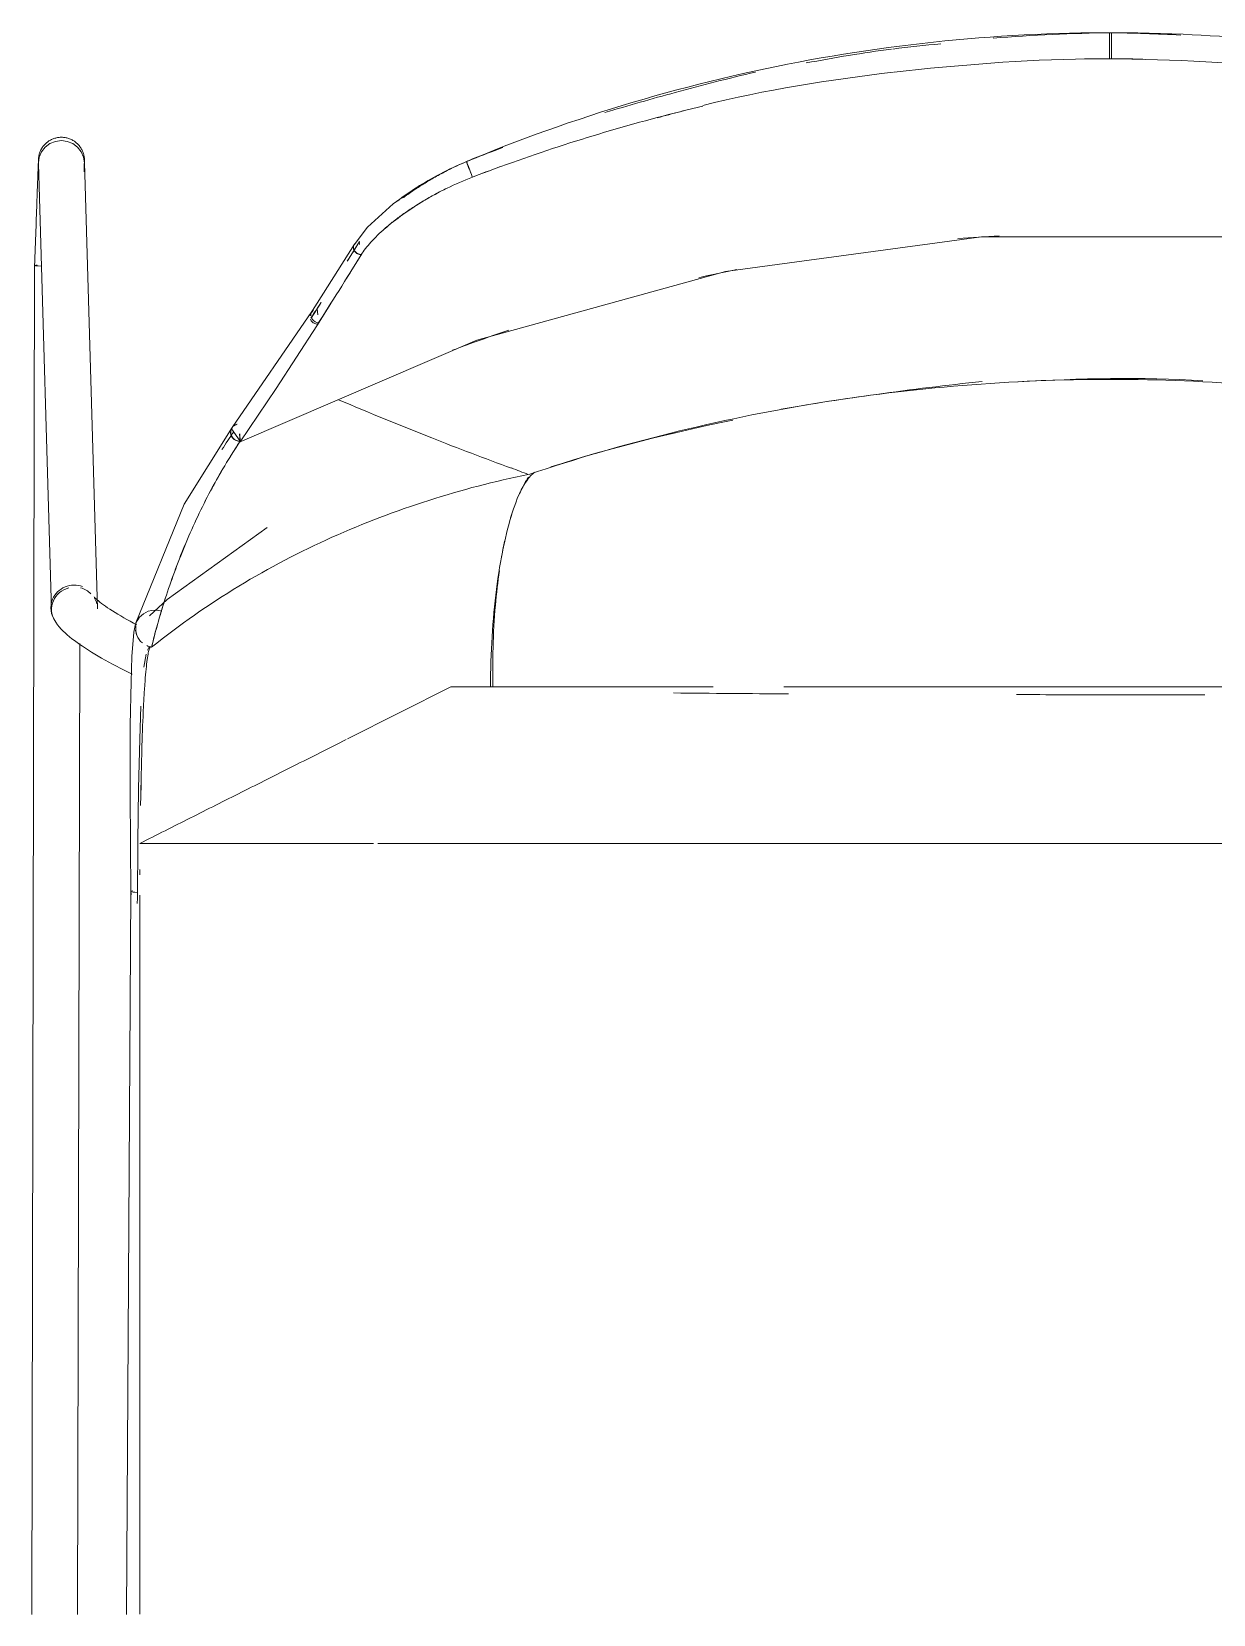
# Model space of a CAD drawing. Header units: millimetres. Extents: x 155927 to 317870, y -36033 to 97293.
# Drawn here: x 200827.8 to 201110.5, y 33195.6 to 33574.4 of the extents above; entities that cross this region are included whole.
import ezdxf

# ---------------------------------------------------------------- set-up
doc = ezdxf.new("R2010")
doc.units = ezdxf.units.MM
doc.header["$MEASUREMENT"] = 0
doc.layers.add('I-FURN', color=8, linetype='CONTINUOUS', lineweight=9)

msp = doc.modelspace()

# ---------------------------------------------------------------- linework, layer by layer
at = {"layer": 'I-FURN'}
for p, q in [((201085.63, 33574.08), (201085.63, 33574.19)), ((201085.63, 33573.77), (201085.63, 33574.08)), ((201085.63, 33573.28), (201085.63, 33573.77)), ((201085.63, 33572.64), (201085.63, 33573.28)), ((201085.63, 33571.88), (201085.63, 33572.64)), ((201086.09, 33574.19), (201086.09, 33574.08)), ((201086.09, 33574.08), (201086.09, 33573.77)), ((201086.09, 33573.77), (201086.09, 33573.28)), ((201086.09, 33573.28), (201086.09, 33572.64)), ((201086.09, 33572.64), (201086.09, 33571.88)), ((201085.63, 33571.08), (201085.63, 33571.88)), ((201085.63, 33570.27), (201085.63, 33571.08)), ((201085.63, 33569.52), (201085.63, 33570.27)), ((201085.63, 33568.88), (201085.63, 33569.52)), ((201085.63, 33568.38), (201085.63, 33568.88)), ((201086.09, 33571.88), (201086.09, 33571.08)), ((201086.09, 33571.08), (201086.09, 33570.27)), ((201086.09, 33570.27), (201086.09, 33569.52)), ((201086.09, 33569.52), (201086.09, 33568.88)), ((201086.09, 33568.88), (201086.09, 33568.38)), ((201085.63, 33568.07), (201085.63, 33568.38)), ((201086.09, 33568.38), (201086.09, 33568.07)), ((200829.93, 33545.99), (200830.02, 33546.19)), ((200830.02, 33546.19), (200830.13, 33546.38)), ((200830.13, 33545.7), (200831.01, 33546.81)), ((200830.13, 33546.38), (200830.24, 33546.57)), ((200830.24, 33546.57), (200830.36, 33546.76)), ((200830.36, 33546.76), (200830.49, 33546.94)), ((200830.49, 33546.94), (200830.62, 33547.11)), ((200830.62, 33547.11), (200830.76, 33547.28)), ((200830.76, 33547.28), (200830.91, 33547.44)), ((200830.91, 33547.44), (200831.06, 33547.6)), ((200831.01, 33546.81), (200832.15, 33547.66)), ((200831.06, 33547.6), (200831.22, 33547.75)), ((200831.22, 33547.75), (200831.39, 33547.89)), ((200831.39, 33547.89), (200831.56, 33548.03)), ((200831.56, 33548.03), (200831.74, 33548.16)), ((200831.74, 33548.16), (200831.92, 33548.29)), ((200831.92, 33548.29), (200832.11, 33548.4)), ((200832.11, 33548.4), (200832.3, 33548.51)), ((200832.15, 33547.66), (200833.47, 33548.19)), ((200832.3, 33548.51), (200832.5, 33548.61)), ((200832.5, 33548.61), (200832.7, 33548.7)), ((200832.7, 33548.7), (200832.9, 33548.79)), ((200832.9, 33548.79), (200833.11, 33548.86)), ((200833.11, 33548.86), (200833.31, 33548.93)), ((200833.31, 33548.93), (200833.53, 33548.99)), ((200833.47, 33548.19), (200834.9, 33548.36)), ((200833.53, 33548.99), (200833.74, 33549.04)), ((200833.74, 33549.04), (200833.96, 33549.08)), ((200833.96, 33549.08), (200834.17, 33549.12)), ((200834.17, 33549.12), (200834.39, 33549.14)), ((200834.39, 33549.14), (200834.61, 33549.16)), ((200834.61, 33549.16), (200834.83, 33549.17)), ((200834.83, 33549.17), (200834.93, 33549.17)), ((200834.9, 33548.36), (200836.32, 33548.18)), ((200834.93, 33549.17), (200835.15, 33549.16)), ((200835.15, 33549.16), (200835.37, 33549.15)), ((200835.37, 33549.15), (200835.58, 33549.13)), ((200835.58, 33549.13), (200835.8, 33549.1)), ((200835.8, 33549.1), (200836.02, 33549.06)), ((200836.02, 33549.06), (200836.23, 33549.01)), ((200836.23, 33549.01), (200836.45, 33548.95)), ((200836.32, 33548.18), (200837.64, 33547.64)), ((200836.45, 33548.95), (200836.66, 33548.88)), ((200836.66, 33548.88), (200836.86, 33548.81)), ((200836.86, 33548.81), (200837.07, 33548.73)), ((200837.07, 33548.73), (200837.27, 33548.64)), ((200837.27, 33548.64), (200837.46, 33548.54)), ((200837.46, 33548.54), (200837.66, 33548.43)), ((200837.64, 33547.64), (200838.78, 33546.78)), ((200837.66, 33548.43), (200837.84, 33548.32)), ((200837.84, 33548.32), (200838.03, 33548.2)), ((200838.03, 33548.2), (200838.21, 33548.07)), ((200838.21, 33548.07), (200838.38, 33547.93)), ((200838.38, 33547.93), (200838.55, 33547.79)), ((200838.55, 33547.79), (200838.71, 33547.64)), ((200838.71, 33547.64), (200838.87, 33547.49)), ((200838.78, 33546.78), (200839.65, 33545.67)), ((200838.87, 33547.49), (200839.02, 33547.33)), ((200839.02, 33547.33), (200839.16, 33547.16)), ((200839.16, 33547.16), (200839.3, 33546.99)), ((200839.3, 33546.99), (200839.42, 33546.81)), ((200839.42, 33546.81), (200839.55, 33546.63)), ((200839.55, 33546.63), (200839.66, 33546.44)), ((200839.66, 33546.44), (200839.77, 33546.25)), ((200839.77, 33546.25), (200839.87, 33546.05)), ((200839.87, 33546.05), (200839.96, 33545.85)), ((200829.35, 33542.13), (200829.36, 33542.49)), ((200829.36, 33542.49), (200829.38, 33542.81)), ((200829.38, 33542.81), (200829.39, 33543.08)), ((200829.39, 33543.02), (200829.58, 33544.41)), ((200829.4, 33543.53), (200829.39, 33543.34)), ((200829.39, 33543.32), (200829.4, 33543.51)), ((200829.39, 33543.34), (200829.39, 33543.2)), ((200829.39, 33543.08), (200829.39, 33543.32)), ((200829.39, 33542.86), (200832.57, 33435.99)), ((200829.41, 33543.68), (200829.4, 33543.53)), ((200829.4, 33543.51), (200829.41, 33543.67)), ((200829.41, 33543.87), (200829.43, 33544.09)), ((200829.41, 33543.84), (200829.41, 33543.87)), ((200829.41, 33543.87), (200829.41, 33543.85)), ((200829.41, 33543.85), (200829.41, 33543.78)), ((200829.41, 33543.78), (200829.41, 33543.84)), ((200829.41, 33543.67), (200829.41, 33543.78)), ((200829.41, 33543.78), (200829.41, 33543.68)), ((200829.43, 33544.09), (200829.45, 33544.31)), ((200829.45, 33544.31), (200829.48, 33544.52)), ((200829.48, 33544.52), (200829.52, 33544.74)), ((200829.52, 33544.74), (200829.56, 33544.96)), ((200829.56, 33544.96), (200829.62, 33545.17)), ((200829.58, 33544.41), (200830.13, 33545.7)), ((200829.62, 33545.17), (200829.68, 33545.38)), ((200829.68, 33545.38), (200829.76, 33545.59)), ((200829.76, 33545.59), (200829.84, 33545.79)), ((200829.84, 33545.79), (200829.93, 33545.99)), ((200839.65, 33545.67), (200840.2, 33544.37)), ((200839.96, 33545.85), (200840.04, 33545.65)), ((200840.04, 33545.65), (200840.12, 33545.44)), ((200840.12, 33545.44), (200840.18, 33545.23)), ((200840.18, 33545.23), (200840.24, 33545.02)), ((200840.2, 33544.37), (200840.39, 33542.98)), ((200840.24, 33545.02), (200840.29, 33544.8)), ((200840.29, 33544.8), (200840.33, 33544.59)), ((200840.33, 33544.59), (200840.37, 33544.37)), ((200840.37, 33542.43), (200840.36, 33542.11)), ((200840.37, 33544.37), (200840.39, 33544.15)), ((200840.38, 33542.7), (200840.37, 33542.43)), ((200840.38, 33542.8), (200840.39, 33543.02)), ((200840.39, 33542.94), (200840.38, 33542.7)), ((200840.39, 33544.15), (200840.4, 33543.93)), ((200840.4, 33543.28), (200840.39, 33543.13)), ((200840.39, 33543.02), (200840.4, 33543.19)), ((200843.56, 33436.32), (200840.39, 33543.15)), ((200840.39, 33543.13), (200840.39, 33542.94)), ((200840.4, 33543.93), (200840.41, 33543.71)), ((200840.4, 33543.41), (200840.41, 33543.46)), ((200840.41, 33543.45), (200840.4, 33543.38)), ((200840.4, 33543.32), (200840.4, 33543.41)), ((200840.4, 33543.38), (200840.4, 33543.28)), ((200840.4, 33543.19), (200840.4, 33543.32)), ((200840.41, 33543.71), (200840.41, 33543.49)), ((200840.41, 33543.49), (200840.41, 33543.47)), ((200840.41, 33543.46), (200840.41, 33543.47)), ((200840.41, 33543.47), (200840.41, 33543.45)), ((200931.78, 33543.35), (200931.81, 33543.26)), ((200931.81, 33543.26), (200931.89, 33543.06)), ((200931.89, 33543.06), (200932.01, 33542.76)), ((200932.01, 33542.76), (200932.15, 33542.39)), ((200932.15, 33542.39), (200932.32, 33541.96)), ((200829.2, 33537.88), (200829.22, 33538.54)), ((200829.22, 33538.54), (200829.24, 33539.16)), ((200829.24, 33539.16), (200829.26, 33539.75)), ((200829.26, 33539.75), (200829.28, 33540.3)), ((200829.28, 33540.3), (200829.3, 33540.82)), ((200829.3, 33540.82), (200829.32, 33541.29)), ((200829.32, 33541.29), (200829.34, 33541.73)), ((200829.34, 33541.73), (200829.35, 33542.13)), ((200840.33, 33541.36), (200840.31, 33540.93)), ((200840.34, 33541.76), (200840.33, 33541.36)), ((200840.36, 33542.11), (200840.34, 33541.76)), ((200919.6, 33536.99), (200926.79, 33541.07)), ((200932.32, 33541.96), (200932.5, 33541.51)), ((200932.5, 33541.51), (200932.68, 33541.05)), ((200932.68, 33541.05), (200932.85, 33540.62)), ((200932.85, 33540.62), (200933, 33540.25)), ((200933, 33540.25), (200933.12, 33539.94)), ((200933.12, 33539.94), (200933.2, 33539.73)), ((200933.2, 33539.73), (200933.24, 33539.63)), ((200829.06, 33534.13), (200829.09, 33534.94)), ((200829.09, 33534.94), (200829.12, 33535.72)), ((200829.12, 33535.72), (200829.14, 33536.47)), ((200829.14, 33536.47), (200829.17, 33537.19)), ((200829.17, 33537.19), (200829.2, 33537.88)), ((200914.25, 33533.22), (200919.6, 33536.99)), ((200828.93, 33530.63), (200828.97, 33531.54)), ((200828.97, 33531.54), (200829, 33532.43)), ((200829, 33532.43), (200829.03, 33533.29)), ((200829.03, 33533.29), (200829.06, 33534.13)), ((200908.09, 33527.65), (200914.25, 33533.22)), ((200828.79, 33526.79), (200828.83, 33527.78)), ((200828.83, 33527.78), (200828.86, 33528.75)), ((200828.86, 33528.75), (200828.9, 33529.7)), ((200828.9, 33529.7), (200828.93, 33530.63)), ((200904.9, 33523.42), (200908.09, 33527.65)), ((200828.64, 33522.7), (200828.68, 33523.74)), ((200828.68, 33523.74), (200828.72, 33524.77)), ((200828.72, 33524.77), (200828.76, 33525.79)), ((200828.76, 33525.79), (200828.79, 33526.79)), ((200894.59, 33507.07), (200904.99, 33523.57)), ((200903.33, 33519.59), (200906.24, 33524.25)), ((200906.17, 33524.12), (200906.25, 33523.53)), ((200906.25, 33524.01), (200906.23, 33524.21)), ((201054.98, 33525.34), (200993.78, 33517.04)), ((201116.75, 33525.34), (201054.98, 33525.34)), ((200828.49, 33518.48), (200828.53, 33519.54)), ((200828.53, 33519.54), (200828.57, 33520.6)), ((200828.57, 33520.6), (200828.61, 33521.65)), ((200828.61, 33521.65), (200828.64, 33522.7)), ((200906.6, 33521.03), (200903.1, 33515.39)), ((200828.48, 33518.48), (200827.79, 33195.61)), ((200828.48, 33518.47), (200828.72, 33518.43)), ((200829.13, 33518.53), (200828.63, 33518.5)), ((200828.72, 33518.43), (200829.31, 33518.39)), ((200829.31, 33518.39), (200830.22, 33518.34)), ((200993.78, 33517.04), (200934.3, 33500.57)), ((200895.91, 33507.88), (200896.97, 33509.53)), ((200899.35, 33509.39), (200895.97, 33504.03)), ((200875.78, 33479.73), (200894.83, 33507.43)), ((200894.6, 33506.85), (200894.59, 33506.43)), ((200894.72, 33507.24), (200894.6, 33506.85)), ((200894.63, 33505.9), (200895.91, 33507.88)), ((200894.7, 33506.01), (200894.9, 33505.62)), ((200894.94, 33507.58), (200894.72, 33507.24)), ((200894.9, 33505.62), (200895.2, 33505.28)), ((200895.25, 33507.85), (200894.94, 33507.58)), ((200895.2, 33505.28), (200895.57, 33505.02)), ((200895.57, 33505.02), (200895.99, 33504.84)), ((200895.99, 33504.84), (200896.43, 33504.76)), ((200896.22, 33506.63), (200896.05, 33508.11)), ((200934.3, 33500.57), (200877.65, 33476.27)), ((200895.97, 33504.03), (200886.28, 33489.03)), ((200886.28, 33489.03), (200877.65, 33476.27)), ((200864.24, 33461.35), (200875.78, 33479.73)), ((200875.38, 33478.43), (200875.42, 33478.9)), ((200875.45, 33477.95), (200875.38, 33478.43)), ((200875.42, 33478.9), (200875.57, 33479.36)), ((200875.63, 33477.51), (200875.45, 33477.95)), ((200875.57, 33479.36), (200877.64, 33476.4)), ((200877.64, 33476.4), (200877.53, 33478.17)), ((200877.54, 33478.17), (200877.64, 33476.4)), ((200877.64, 33476.4), (200877.58, 33478.21)), ((200877.64, 33476.4), (200877.58, 33478.21)), ((200875.9, 33477.11), (200875.63, 33477.51)), ((200876.26, 33476.79), (200875.9, 33477.11)), ((200876.69, 33476.56), (200876.26, 33476.79)), ((200877.16, 33476.43), (200876.69, 33476.56)), ((200877.64, 33476.4), (200877.16, 33476.43)), ((200852.74, 33432.92), (200864.24, 33461.35)), ((200884.11, 33455.8), (200860.17, 33438.5)), ((200842.71, 33439.17), (200842.74, 33439.13)), ((200842.74, 33439.13), (200842.83, 33439.02)), ((200842.83, 33439.02), (200842.98, 33438.87)), ((200842.98, 33438.87), (200843.19, 33438.67)), ((200843.19, 33438.67), (200843.45, 33438.44)), ((200843.45, 33438.44), (200843.75, 33438.17)), ((200843.75, 33438.17), (200844.11, 33437.89)), ((200844.11, 33437.89), (200844.51, 33437.58)), ((200844.51, 33437.58), (200844.95, 33437.25)), ((200844.95, 33437.25), (200845.43, 33436.91)), ((200845.43, 33436.91), (200845.96, 33436.55)), ((200845.96, 33436.55), (200846.52, 33436.18)), ((200846.52, 33436.18), (200847.11, 33435.79)), ((200860.17, 33438.5), (200855.97, 33434.59)), ((200832.77, 33434.53), (200833.14, 33433.76)), ((200833.14, 33433.76), (200833.54, 33433.1)), ((200833.54, 33433.1), (200833.95, 33432.5)), ((200833.95, 33432.5), (200834.39, 33431.97)), ((200847.11, 33435.79), (200847.74, 33435.4)), ((200847.74, 33435.4), (200848.4, 33434.99)), ((200848.4, 33434.99), (200849.09, 33434.58)), ((200849.09, 33434.58), (200849.81, 33434.16)), ((200849.81, 33434.16), (200850.56, 33433.74)), ((200850.56, 33433.74), (200851.33, 33433.31)), ((200851.33, 33433.31), (200852.13, 33432.88)), ((200852.13, 33432.88), (200852.95, 33432.44)), ((200852.25, 33430.74), (200852.66, 33432.69)), ((200852.62, 33432.37), (200852.95, 33433.47)), ((200852.66, 33432.69), (200852.99, 33433.45)), ((200852.99, 33433.45), (200853.58, 33434.32)), ((200853.58, 33434.32), (200854.51, 33435.13)), ((200854.51, 33435.13), (200855.63, 33435.7)), ((200855.63, 33435.7), (200856.53, 33435.93)), ((200856.53, 33435.93), (200857.91, 33435.98)), ((200857.91, 33435.98), (200858.95, 33435.77)), ((200834.39, 33431.97), (200834.84, 33431.46)), ((200834.84, 33431.46), (200835.31, 33430.98)), ((200835.31, 33430.98), (200835.81, 33430.51)), ((200835.81, 33430.51), (200836.32, 33430.05)), ((200836.32, 33430.05), (200836.86, 33429.6)), ((200836.86, 33429.6), (200837.43, 33429.15)), ((200837.43, 33429.15), (200838.02, 33428.7)), ((200838.02, 33428.7), (200838.64, 33428.24)), ((200851.79, 33424.85), (200852.25, 33430.74)), ((200852.89, 33430.07), (200852.6, 33431.2)), ((200853.46, 33429.03), (200852.89, 33430.07)), ((200838.64, 33428.24), (200839.28, 33427.79)), ((200838.79, 33195.61), (200839.29, 33427.96)), ((200839.28, 33427.79), (200839.95, 33427.33)), ((200839.95, 33427.33), (200840.65, 33426.87)), ((200840.65, 33426.87), (200841.38, 33426.4)), ((200841.38, 33426.4), (200842.13, 33425.93)), ((200842.13, 33425.93), (200842.91, 33425.46)), ((200842.91, 33425.46), (200843.71, 33424.99)), ((200843.71, 33424.99), (200844.53, 33424.51)), ((200851.57, 33418.79), (200851.79, 33424.85)), ((200854.64, 33422.34), (200855.16, 33425.42)), ((200855.46, 33426.43), (200855.92, 33427.22)), ((200844.53, 33424.51), (200845.38, 33424.03)), ((200845.38, 33424.03), (200846.25, 33423.55)), ((200846.25, 33423.55), (200847.14, 33423.07)), ((200847.14, 33423.07), (200848.05, 33422.59)), ((200848.05, 33422.59), (200848.98, 33422.11)), ((200848.98, 33422.11), (200849.92, 33421.63)), ((200849.92, 33421.63), (200850.88, 33421.15)), ((200850.88, 33421.15), (200851.86, 33420.68)), ((200851.38, 33408.45), (200851.57, 33418.79)), ((200903.34, 33405.16), (200928.1, 33417.62)), ((200928.1, 33417.62), (200990.8, 33417.62)), ((201007.71, 33417.62), (201085.86, 33417.62)), ((201085.86, 33417.62), (201164.01, 33417.62)), ((200853.63, 33405.08), (200853.93, 33413)), ((200851.33, 33392.04), (200851.38, 33408.45)), ((200853.38, 33393.26), (200853.63, 33405.08)), ((200851.52, 33368.09), (200851.33, 33392.04)), ((200853.22, 33380.42), (200853.38, 33393.26)), ((200853.85, 33389.23), (200854.01, 33393.99)), ((200854.01, 33393.99), (200854.02, 33394.13)), ((200853.12, 33367.03), (200853.22, 33380.42)), ((200909.58, 33380.16), (200860.91, 33380.16)), ((200977.85, 33380.16), (200920.42, 33380.16)), ((201049.45, 33380.16), (200989.25, 33380.16)), ((201116.1, 33380.16), (201055.95, 33380.16)), ((200850.47, 33195.61), (200851.54, 33368.65)), ((200851.71, 33368.75), (200851.56, 33368.68)), ((200851.56, 33368.68), (200851.56, 33368.62)), ((200852.01, 33368.81), (200851.71, 33368.75)), ((200851.74, 33368.55), (200852.05, 33368.49)), ((200852.05, 33368.49), (200852.5, 33368.44)), ((200852.5, 33368.44), (200853.05, 33368.41)), ((200853.06, 33365.79), (200853.12, 33367.03))]:
    msp.add_line(p, q, dxfattribs=at)
for centre, major_axis, ratio, start_param, end_param in [((200838.06, 33436.15), (-5.5, -0.16), 0.969889, 4.943541, 6.776137), ((200837.85, 33436.64), (-5.08, -2.11), 0.969753, 3.933097, 5.503894), ((200838.06, 33436.15), (-5.5, -0.16), 0.969889, 3.896343, 4.419942), ((200837.85, 33436.64), (-5.08, -2.11), 0.969753, 5.503894, 6.551091), ((200838.06, 33436.15), (-5.5, -0.16), 0.969889, 3.372745, 3.634544)]:
    msp.add_ellipse(centre, major_axis=major_axis, ratio=ratio, start_param=start_param, end_param=end_param, dxfattribs=at)
for points, knots in [([(201238.48, 33543.97), (201227.73, 33548.39), (201205.93, 33556.27), (201161.04, 33568.25), (201111.99, 33574.7), (201059.73, 33574.13), (201016.49, 33568.92), (200974.05, 33559.06), (200946.69, 33549.5), (200933.24, 33543.97)], [0, 0, 0, 0, 0.111111, 0.222222, 0.444444, 0.583333, 0.722222, 0.861111, 1, 1, 1, 1]), ([(200964.94, 33555.07), (200970.51, 33556.79), (200982.46, 33560.13), (200994.52, 33563.29), (201000.95, 33564.79)], [0.2224903, 0.2224903, 0.2224903, 0.2224903, 0.3333333, 0.4583693, 0.4583693, 0.4583693, 0.4583693]), ([(200988.34, 33556.6), (200986.53, 33556.18), (200982.88, 33555.31), (200979.27, 33554.32), (200977.46, 33553.8)], [0.63092282, 0.63092282, 0.63092282, 0.63092282, 0.66666667, 0.70281944, 0.70281944, 0.70281944, 0.70281944]), ([(200931.78, 33543.35), (200929.63, 33542.44), (200925.48, 33540.51), (200919.87, 33537.25), (200916.69, 33534.99), (200915.27, 33533.89)], [-1, -1, -1, -1, -0.8333333, -0.6666667, -0.5061609, -0.5061609, -0.5061609, -0.5061609]), ([(200933.24, 33543.97), (200931.17, 33543.1), (200928.11, 33541.71), (200924.28, 33539.64), (200921.55, 33538.02), (200918.97, 33536.35), (200917.36, 33535.21), (200916.59, 33534.64)], [0, 0, 0, 0, 0.1666667, 0.25, 0.3333333, 0.4166667, 0.5, 0.5, 0.5, 0.5]), ([(200933.24, 33539.63), (200933.23, 33539.66), (200933.16, 33539.83), (200933.01, 33540.23), (200932.81, 33540.73), (200932.52, 33541.5), (200932.23, 33542.26), (200932.04, 33542.76), (200931.89, 33543.17), (200931.82, 33543.33), (200931.81, 33543.36)], [-1, -1, -1, -1, -0.833333, -0.75, -0.666667, -0.5, -0.333333, -0.25, -0.166667, 0, 0, 0, 0]), ([(200906.6, 33521.03), (200907.19, 33522.01), (200908.78, 33524.04), (200911.6, 33526.79), (200914.29, 33529.02), (200916.51, 33530.69), (200918.92, 33532.34), (200921.51, 33533.96), (200924.25, 33535.52), (200928.09, 33537.5), (200931.16, 33538.82), (200933.24, 33539.64)], [0, 0, 0, 0, 0.166667, 0.333333, 0.416667, 0.5, 0.583333, 0.666667, 0.75, 0.833333, 1, 1, 1, 1]), ([(200921.54, 33533.95), (200923.32, 33535.01), (200927.08, 33537.05), (200931.16, 33538.81), (200933.24, 33539.63)], [-0.3333333, -0.3333333, -0.3333333, -0.3333333, -0.1666667, -0.0000865, -0.0000865, -0.0000865, -0.0000865]), ([(200906.61, 33521.04), (200906.47, 33521.04), (200906.18, 33521.07), (200905.76, 33521.23), (200905.38, 33521.47), (200904.97, 33521.91), (200904.73, 33522.44), (200904.73, 33522.84), (200904.75, 33522.97)], [-1, -1, -1, -1, -0.9166667, -0.8333333, -0.75, -0.6666667, -0.5, -0.4166667, -0.4166667, -0.4166667, -0.4166667]), ([(200904.81, 33523.06), (200904.79, 33522.93), (200904.78, 33522.66), (200904.9, 33522.26), (200905.12, 33521.88), (200905.42, 33521.55), (200905.93, 33521.22), (200906.37, 33521.11), (200906.66, 33521.11)], [-0.5833333, -0.5833333, -0.5833333, -0.5833333, -0.5, -0.4166667, -0.3333333, -0.25, -0.1666667, 0, 0, 0, 0]), ([(200829.14, 33518.53), (200829.1, 33518.53), (200828.88, 33518.52), (200828.67, 33518.51), (200828.57, 33518.5), (200828.54, 33518.49)], [-0.6666667, -0.6666667, -0.6666667, -0.6666667, -0.6527778, -0.5833333, -0.5555556, -0.5555556, -0.5555556, -0.5555556]), ([(200896.2, 33504.4), (200895.9, 33504.42), (200895.46, 33504.56), (200894.96, 33504.91), (200894.66, 33505.26), (200894.52, 33505.52), (200894.47, 33505.66)], [-1, -1, -1, -1, -0.8333333, -0.75, -0.6666667, -0.5833333, -0.5833333, -0.5833333, -0.5833333]), ([(200941.93, 33502.97), (200938.78, 33501.91), (200934.26, 33500.39), (200929.8, 33498.69), (200928.46, 33498.17)], [-0.11704847, -0.11704847, -0.11704847, -0.11704847, -0.09090909, -0.0795874, -0.0795874, -0.0795874, -0.0795874]), ([(201225.04, 33468.45), (201213.82, 33472.21), (201191.18, 33478.81), (201144.87, 33488.33), (201085.86, 33493.13), (201026.84, 33488.33), (200980.53, 33478.8), (200957.89, 33472.21), (200946.69, 33468.45)], [0, 0, 0, 0, 0.125, 0.25, 0.5, 0.75, 0.875, 1, 1, 1, 1]), ([(201007.13, 33484.07), (201014.69, 33485.46), (201030.6, 33487.79), (201046.71, 33489.86), (201055.15, 33490.69)], [-0.7822393, -0.7822393, -0.7822393, -0.7822393, -0.7, -0.6098459, -0.6098459, -0.6098459, -0.6098459]), ([(200942.54, 33469.96), (200936.19, 33472.29), (200922.41, 33477.54), (200908.62, 33483.2), (200901.18, 33486.35)], [-0.9105873, -0.9105873, -0.9105873, -0.9105873, -0.5, -0.0187577, -0.0187577, -0.0187577, -0.0187577]), ([(200877.64, 33476.4), (200877.46, 33476.4), (200877.09, 33476.45), (200876.56, 33476.66), (200876.1, 33476.98), (200875.62, 33477.56), (200875.31, 33478.46), (200875.51, 33479.36), (200875.92, 33479.94), (200876.35, 33480.27), (200876.68, 33480.41), (200876.86, 33480.46)], [-1, -1, -1, -1, -0.9166667, -0.8333333, -0.75, -0.6666667, -0.5, -0.3333333, -0.25, -0.1666667, -0.0833333, -0.0833333, -0.0833333, -0.0833333]), ([(200876.92, 33480.46), (200876.62, 33480.39), (200876.2, 33480.19), (200875.78, 33479.76), (200875.63, 33479.5), (200875.57, 33479.36)], [-0.8, -0.8, -0.8, -0.8, -0.4, -0.2, 0, 0, 0, 0]), ([(200864.72, 33452.17), (200866.48, 33456.36), (200870.4, 33464.65), (200875.1, 33472.54), (200877.64, 33476.4)], [-0.5, -0.5, -0.5, -0.5, -0.25, -0.0000387, -0.0000387, -0.0000387, -0.0000387]), ([(200873.53, 33469.79), (200872.52, 33468.06), (200869.3, 33462.31), (200864.52, 33452.22), (200859.82, 33439.52), (200857.45, 33431.24), (200856.47, 33427.11)], [-0.859181, -0.859181, -0.859181, -0.859181, -0.75, -0.5, -0.25, 0, 0, 0, 0]), ([(200937.53, 33417.62), (200937.56, 33421.74), (200937.83, 33429.71), (200938.89, 33441.16), (200940.54, 33451.28), (200942.69, 33459.65), (200944.82, 33464.89), (200946.19, 33467.17), (200946.67, 33467.84)], [-1, -1, -1, -1, -0.8333333, -0.6666667, -0.5, -0.3333333, -0.1666667, -0.0807818, -0.0807818, -0.0807818, -0.0807818]), ([(200944.46, 33463.81), (200944.47, 33463.83), (200945.04, 33465.06), (200946.21, 33467.13), (200947.44, 33468.47), (200948.07, 33468.97)], [0.7840583, 0.7840583, 0.7840583, 0.7840583, 0.7857143, 0.8928571, 1, 1, 1, 1]), ([(200858.38, 33434.32), (200858.89, 33436.06), (200860.72, 33441.98), (200863.01, 33447.96), (200864.72, 33452.17)], [-0.8548188, -0.8548188, -0.8548188, -0.8548188, -0.75, -0.5000185, -0.5000185, -0.5000185, -0.5000185]), ([(200938.15, 33417.63), (200938.07, 33420.78), (200938.07, 33427.35), (200938.61, 33436.87), (200939.3, 33442.78), (200939.68, 33445.4)], [0.0148525, 0.0148525, 0.0148525, 0.0148525, 0.1428571, 0.2857143, 0.4107474, 0.4107474, 0.4107474, 0.4107474]), ([(200856.33, 33427.21), (200856.18, 33427.24), (200855.95, 33426.9), (200855.62, 33425.52), (200855.35, 33423.73), (200855.09, 33421.32), (200854.85, 33418.25), (200854.62, 33414.69), (200854.36, 33409.17), (200854.14, 33402.85), (200853.98, 33395.86), (200853.9, 33392.28), (200853.87, 33390.45)], [0.0303274, 0.0303274, 0.0303274, 0.0303274, 0.125, 0.1875, 0.25, 0.3125, 0.375, 0.4375, 0.5, 0.625, 0.6875, 0.75, 0.75, 0.75, 0.75]), ([(201108.48, 33415.73), (201100.94, 33415.72), (201085.84, 33415.7), (201070.86, 33415.74), (201063.39, 33415.77)], [-0.5758348, -0.5758348, -0.5758348, -0.5758348, -0.5, -0.4242935, -0.4242935, -0.4242935, -0.4242935]), ([(200853.69, 33380.16), (200857.68, 33382.18), (200863.72, 33385.21), (200871.86, 33389.31), (200878, 33392.4), (200884.21, 33395.53), (200890.48, 33398.68), (200896.76, 33401.85), (200900.95, 33403.95), (200903.04, 33405)], [-0.999743, -0.999743, -0.999743, -0.999743, -0.8333333, -0.75, -0.6666667, -0.5833333, -0.5, -0.4166667, -0.3333333, -0.3333333, -0.3333333, -0.3333333]), ([(200851.71, 33367.89), (200851.55, 33367.97), (200851.48, 33368.1), (200851.58, 33368.24), (200851.65, 33368.28)], [-0.6, -0.6, -0.6, -0.6, -0.4, -0.3, -0.3, -0.3, -0.3]), ([(200853.67, 33353.27), (200853.67, 33311.65), (200853.67, 33259.12), (200853.67, 33206.51), (200853.67, 33195.62)], [-0.9460042, -0.9460042, -0.9460042, -0.9460042, -0.5, -0.3835824, -0.3835824, -0.3835824, -0.3835824])]:
    msp.add_open_spline(points, degree=3, knots=knots, dxfattribs=at)
for points in [[(201057.78, 33572.88), (201067.2, 33573.63), (201076.64, 33574.07), (201086.09, 33574.19)], [(201085.63, 33574.19), (201091.31, 33574.12), (201097, 33573.93), (201102.67, 33573.63)], [(201013.11, 33566.95), (201019.86, 33568.21), (201026.63, 33569.42), (201033.45, 33570.24)], [(201033.83, 33570.29), (201037.62, 33570.81), (201041.43, 33571.2), (201045.25, 33571.51)], [(201080.43, 33567.93), (201064.95, 33567.73), (201049.55, 33566.46), (201034.12, 33564.79)], [(201079.64, 33567.93), (201084.3, 33568), (201088.96, 33567.96), (201093.62, 33567.84)], [(201086.09, 33567.96), (201084.22, 33567.96), (201082.35, 33567.95), (201080.48, 33567.93)], [(201091.24, 33567.93), (201089.37, 33567.95), (201087.5, 33567.96), (201085.63, 33567.96)], [(201137.6, 33564.8), (201122.23, 33566.69), (201106.77, 33567.55), (201091.29, 33567.87)], [(201033.96, 33564.77), (201018.63, 33562.88), (201003.26, 33560.59), (200988.32, 33556.75)], [(200977.43, 33553.88), (200962.47, 33549.94), (200947.73, 33545.18), (200933.24, 33539.63)], [(200977.42, 33553.89), (200981.06, 33554.85), (200984.71, 33555.75), (200988.37, 33556.62)], [(200933.21, 33543.92), (200935.64, 33544.88), (200938.07, 33545.81), (200940.51, 33546.71)], [(200931.81, 33543.36), (200932.28, 33543.55), (200932.74, 33543.73), (200933.21, 33543.92)], [(200933.24, 33539.64), (200935.39, 33540.46), (200937.55, 33541.27), (200939.71, 33542.06)], [(200912.32, 33527.34), (200914.87, 33529.55), (200918.04, 33531.78), (200921.53, 33533.94)], [(200906.23, 33524.21), (200905.23, 33522.61), (200904.25, 33521.04), (200903.28, 33519.49)], [(201059.25, 33525.6), (201055.95, 33525.41), (201052.66, 33525.18), (201049.37, 33524.92)], [(200896.2, 33504.4), (200897.87, 33507.03), (200901.28, 33512.44), (200904.84, 33518.16), (200906.66, 33521.11)], [(200828.49, 33518.48), (200828.49, 33518.47), (200828.53, 33518.46), (200828.61, 33518.44)], [(200996.52, 33517.51), (200993.47, 33516.9), (200990.42, 33516.24), (200987.39, 33515.56)], [(200897.07, 33509.68), (200896.68, 33509.08), (200896.29, 33508.47), (200895.9, 33507.87)], [(200894.38, 33506.5), (200894.4, 33506.63), (200894.48, 33506.9), (200894.7, 33507.25), (200894.91, 33507.42), (200895.03, 33507.5)], [(200894.61, 33505.88), (200895.03, 33506.54), (200895.46, 33507.2), (200895.89, 33507.86)], [(201063.76, 33490.65), (201078.48, 33491.39), (201093.34, 33491.92), (201108, 33490.84)], [(200873.31, 33474.41), (200874.22, 33475.85), (200875.17, 33477.27), (200876.14, 33478.69)], [(200952.02, 33470.26), (200966.3, 33474.84), (200980.81, 33478.44), (200995.5, 33481.46)], [(200877.64, 33476.4), (200876.87, 33475.22), (200876.11, 33474.04), (200875.38, 33472.85)], [(200856.47, 33427.11), (200863.21, 33432.48), (200877.13, 33442.23), (200899.47, 33453.89), (200922.69, 33462.68), (200938.53, 33466.84), (200946.56, 33468.47)], [(200942.6, 33470.01), (200943.92, 33469.49), (200945.24, 33468.98), (200946.56, 33468.47)], [(200942.35, 33458.09), (200942.55, 33458.74), (200942.75, 33459.37), (200942.95, 33459.96)], [(200940.12, 33448.21), (200940.38, 33449.75), (200940.66, 33451.24), (200940.97, 33452.64)], [(200856.47, 33427.11), (200857.04, 33429.5), (200857.67, 33431.89), (200858.37, 33434.29)], [(200852.73, 33432.26), (200852.6, 33431.51), (200852.77, 33429.99), (200853.64, 33428.55), (200854.31, 33428.14)], [(200855.32, 33427.5), (200855.68, 33427.32), (200856.07, 33427.19), (200856.47, 33427.11)], [(201008.84, 33415.94), (200999.61, 33415.99), (200990.46, 33416.06), (200981.34, 33416.15)], [(200861.62, 33380.16), (200858.91, 33380.16), (200856.27, 33380.16), (200853.69, 33380.16)], [(200910.61, 33380.16), (200913.86, 33380.16), (200917.13, 33380.16), (200920.41, 33380.16)], [(200977.87, 33380.16), (200981.65, 33380.16), (200985.44, 33380.16), (200989.23, 33380.16)], [(201049.45, 33380.16), (201051.64, 33380.16), (201053.83, 33380.16), (201056.03, 33380.16)], [(200853.68, 33373.9), (200853.68, 33373.48), (200853.67, 33373.05), (200853.67, 33372.62)], [(200853.67, 33353.27), (200853.67, 33358.09), (200853.67, 33362.92), (200853.67, 33367.74)], [(200853.67, 33221.3), (200853.67, 33224.48), (200853.67, 33227.65), (200853.67, 33230.83)]]:
    msp.add_open_spline(points, degree=3, dxfattribs=at)

doc.saveas('drawing.dxf')
